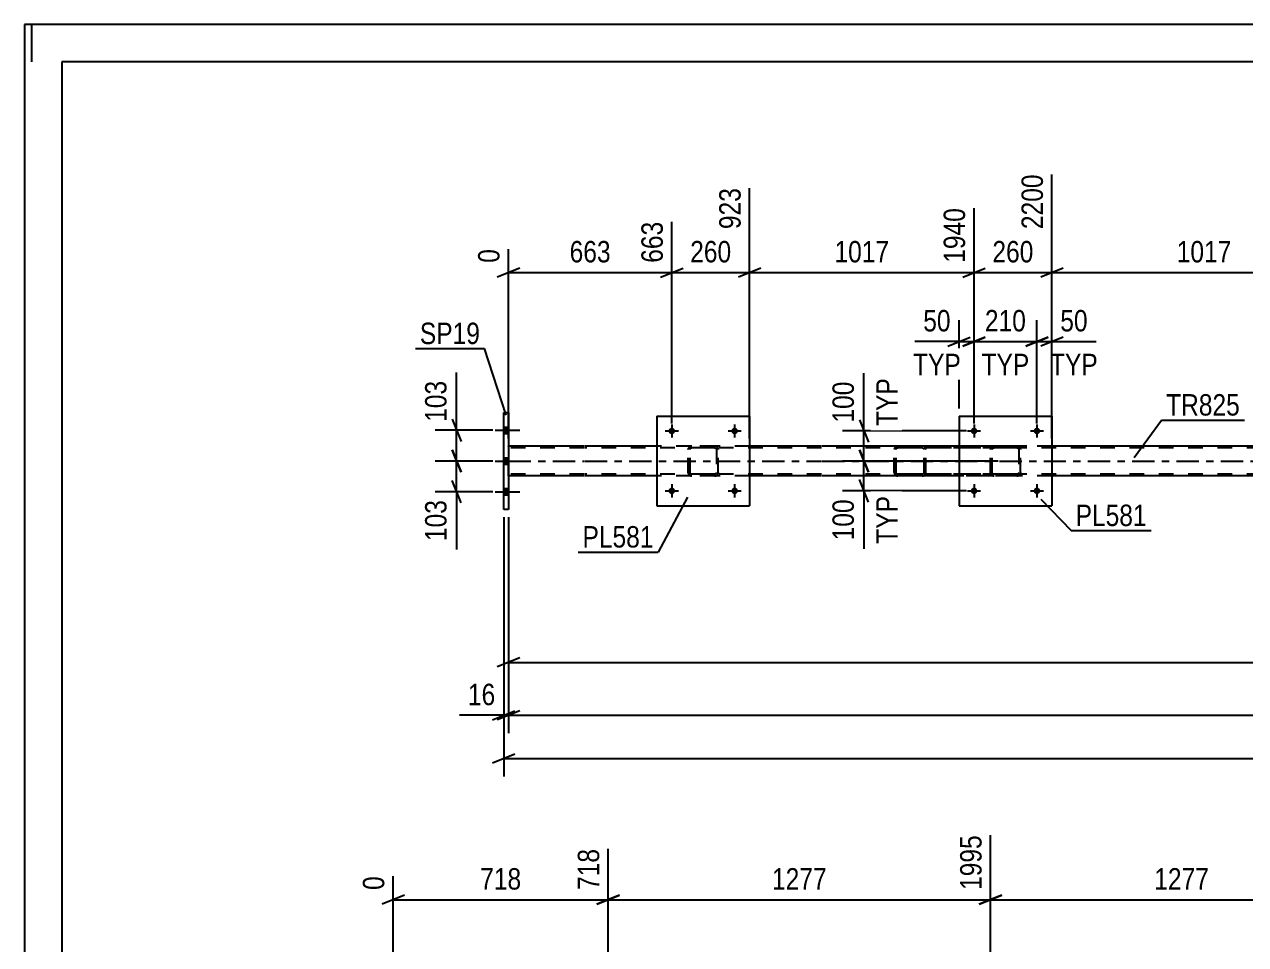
# Model space of a CAD drawing. Header units: millimetres. Extents: x 0 to 841, y 0 to 594.
# Drawn here: x 0 to 163.2, y 471.1 to 594 of the extents above; entities that cross this region are included whole.
import ezdxf

# ---------------------------------------------------------------- set-up
doc = ezdxf.new("R2010")
doc.units = ezdxf.units.MM
doc.linetypes.add('DXK_LINE_DOT2', pattern=[3.9198, 1.9599, -1.9599])
doc.linetypes.add('DXK_LINE_DOT3', pattern=[5.9187, 2.979, -0.9799, 0.9799, -0.9799])
doc.styles.add('Arial Narrow', font='ARIALN.TTF', dxfattribs={"height": 0.2})

# ---------------------------------------------------------------- blocks, each defined once
blk = doc.blocks.new('Unknown-122569494-1133')
at = {"color": 5, "linetype": 'Continuous'}
for p, q in [((841, 594), (0, 594)), ((0, 594), (0, 0)), ((1, 589), (1, 594)), ((836, 589), (5, 589)), ((5, 589), (5, 5))]:
    blk.add_line(p, q, dxfattribs=at)
blk = doc.blocks.new('Part-122569494-3844 - 3842')
at = {"color": 7, "linetype": 'DXK_LINE_DOT2'}
for p, q in [((88.7, 537.2), (88.74, 537.39)), ((88.74, 537.39), (88.7, 537.2)), ((88.7, 534.16), (88.7, 537.2)), ((88.94, 537.2), (88.96, 537.3)), ((88.94, 534.16), (88.94, 537.2)), ((88.96, 537.3), (89.01, 537.37)), ((89, 537.65), (89.18, 537.68)), ((89.18, 537.68), (89, 537.65)), ((89.01, 537.37), (89.09, 537.43)), ((89.09, 537.43), (89.18, 537.44)), ((92.22, 537.68), (89.18, 537.68)), ((92.22, 537.44), (89.18, 537.44)), ((92.22, 537.68), (92.41, 537.65)), ((92.41, 537.65), (92.22, 537.68)), ((92.22, 537.44), (92.32, 537.43)), ((92.32, 537.43), (92.39, 537.37)), ((92.39, 537.37), (92.45, 537.3)), ((92.45, 537.3), (92.46, 537.2)), ((92.46, 537.2), (92.46, 534.16)), ((92.67, 537.39), (92.7, 537.2)), ((92.7, 537.2), (92.67, 537.39)), ((92.7, 534.16), (92.7, 537.2)), ((88.74, 533.98), (88.7, 534.16)), ((88.7, 534.16), (88.74, 533.98)), ((88.96, 534.07), (88.94, 534.16)), ((89.01, 534), (88.96, 534.07)), ((89.18, 533.68), (89, 533.72)), ((89, 533.72), (89.18, 533.68)), ((89.09, 533.94), (89.01, 534)), ((89.18, 533.92), (89.09, 533.94)), ((92.22, 533.92), (89.18, 533.92)), ((92.22, 533.68), (89.18, 533.68)), ((92.32, 533.94), (92.22, 533.92)), ((92.41, 533.72), (92.22, 533.68)), ((92.22, 533.68), (92.41, 533.72)), ((92.39, 534), (92.32, 533.94)), ((92.45, 534.07), (92.39, 534)), ((92.46, 534.16), (92.45, 534.07)), ((92.7, 534.16), (92.67, 533.98)), ((92.67, 533.98), (92.7, 534.16))]:
    blk.add_line(p, q, dxfattribs=at)
at = {"color": 7, "linetype": 'DXK_LINE_DOT3'}
blk.add_line((90.7, 535.68), (90.7, 535.68), dxfattribs=at)
at = {"color": 7, "linetype": 'DXK_LINE_DOT2'}
for centre, start, end in [((89.18, 537.2), 112.5, 157.5), ((89.18, 537.2), 112.5, 157.5), ((92.22, 537.2), 22.5, 67.5), ((92.22, 537.2), 22.5, 67.5), ((89.18, 534.16), 202.5, 247.5), ((89.18, 534.16), 202.5, 247.5), ((92.22, 534.16), 292.5, 337.5), ((92.22, 534.16), 292.5, 337.5)]:
    blk.add_arc(centre, 0.48, start, end, dxfattribs=at)
blk = doc.blocks.new('Part-122569494-3951 - 3842')
at = {"color": 2, "linetype": 'Continuous'}
for p, q in [((84.5, 541.68), (84.5, 529.68)), ((84.5, 541.68), (96.9, 541.68)), ((96.9, 541.68), (96.9, 529.68)), ((84.5, 529.68), (96.9, 529.68))]:
    blk.add_line(p, q, dxfattribs=at)
blk = doc.blocks.new('Part-122569494-3893 - 3842')
at = {"color": 2, "linetype": 'Continuous'}
for p, q in [((124.89, 541.68), (124.89, 529.68)), ((124.89, 541.68), (137.29, 541.68)), ((137.29, 541.68), (137.29, 529.68)), ((124.89, 529.68), (137.29, 529.68))]:
    blk.add_line(p, q, dxfattribs=at)
blk = doc.blocks.new('Part-122569494-3894 - 3842')
at = {"color": 7, "linetype": 'DXK_LINE_DOT2'}
for p, q in [((129.09, 537.2), (129.12, 537.39)), ((129.12, 537.39), (129.09, 537.2)), ((129.09, 534.16), (129.09, 537.2)), ((129.33, 537.2), (129.34, 537.3)), ((129.33, 534.16), (129.33, 537.2)), ((129.34, 537.3), (129.4, 537.37)), ((129.38, 537.65), (129.57, 537.68)), ((129.57, 537.68), (129.38, 537.65)), ((129.4, 537.37), (129.47, 537.43)), ((129.47, 537.43), (129.57, 537.44)), ((132.61, 537.68), (129.57, 537.68)), ((132.61, 537.44), (129.57, 537.44)), ((132.61, 537.68), (132.79, 537.65)), ((132.79, 537.65), (132.61, 537.68)), ((132.61, 537.44), (132.7, 537.43)), ((132.7, 537.43), (132.78, 537.37)), ((132.78, 537.37), (132.83, 537.3)), ((132.83, 537.3), (132.85, 537.2)), ((132.85, 537.2), (132.85, 534.16)), ((133.05, 537.39), (133.09, 537.2)), ((133.09, 537.2), (133.05, 537.39)), ((133.09, 534.16), (133.09, 537.2)), ((129.12, 533.98), (129.09, 534.16)), ((129.09, 534.16), (129.12, 533.98)), ((129.34, 534.07), (129.33, 534.16)), ((129.4, 534), (129.34, 534.07)), ((129.57, 533.68), (129.38, 533.72)), ((129.38, 533.72), (129.57, 533.68)), ((129.47, 533.94), (129.4, 534)), ((129.57, 533.92), (129.47, 533.94)), ((132.61, 533.92), (129.57, 533.92)), ((132.61, 533.68), (129.57, 533.68)), ((132.7, 533.94), (132.61, 533.92)), ((132.79, 533.72), (132.61, 533.68)), ((132.61, 533.68), (132.79, 533.72)), ((132.78, 534), (132.7, 533.94)), ((132.83, 534.07), (132.78, 534)), ((132.85, 534.16), (132.83, 534.07)), ((133.09, 534.16), (133.05, 533.98)), ((133.05, 533.98), (133.09, 534.16))]:
    blk.add_line(p, q, dxfattribs=at)
at = {"color": 7, "linetype": 'DXK_LINE_DOT3'}
blk.add_line((131.09, 535.68), (131.09, 535.68), dxfattribs=at)
at = {"color": 7, "linetype": 'DXK_LINE_DOT2'}
for centre, start, end in [((129.57, 537.2), 112.5, 157.5), ((129.57, 537.2), 112.5, 157.5), ((132.61, 537.2), 22.5, 67.5), ((132.61, 537.2), 22.5, 67.5), ((129.57, 534.16), 202.5, 247.5), ((129.57, 534.16), 202.5, 247.5), ((132.61, 534.16), 292.5, 337.5), ((132.61, 534.16), 292.5, 337.5)]:
    blk.add_arc(centre, 0.48, start, end, dxfattribs=at)
blk = doc.blocks.new('Bolt-122569494-4024 - 3842')
at = {"linetype": 'Continuous'}
for points in [[(86.94, 539.69, -1), (86.06, 539.69, -1)], [(95.34, 539.69, -1), (94.46, 539.69, -1)]]:
    blk.add_hatch(color=1, dxfattribs=at).paths.add_polyline_path(points)
at = {"color": 1, "linetype": 'Continuous'}
for p, q in [((86.5, 540.57), (86.5, 538.81)), ((94.9, 540.57), (94.9, 538.81)), ((85.62, 539.69), (87.38, 539.69)), ((94.02, 539.69), (95.78, 539.69))]:
    blk.add_line(p, q, dxfattribs=at)
blk = doc.blocks.new('Bolt-122569494-4025 - 3842')
at = {"linetype": 'Continuous'}
for points in [[(86.94, 531.69, -1), (86.06, 531.69, -1)], [(95.34, 531.69, -1), (94.46, 531.69, -1)]]:
    blk.add_hatch(color=1, dxfattribs=at).paths.add_polyline_path(points)
at = {"color": 1, "linetype": 'Continuous'}
for p, q in [((86.5, 532.57), (86.5, 530.81)), ((94.9, 532.57), (94.9, 530.81)), ((85.62, 531.69), (87.38, 531.69)), ((94.02, 531.69), (95.78, 531.69))]:
    blk.add_line(p, q, dxfattribs=at)
blk = doc.blocks.new('Bolt-122569494-4026 - 3842')
at = {"linetype": 'Continuous'}
for points in [[(127.33, 539.69, -1), (126.45, 539.69, -1)], [(135.73, 539.69, -1), (134.85, 539.69, -1)]]:
    blk.add_hatch(color=1, dxfattribs=at).paths.add_polyline_path(points)
at = {"color": 1, "linetype": 'Continuous'}
for p, q in [((126.89, 540.57), (126.89, 538.81)), ((135.29, 540.57), (135.29, 538.81)), ((126.01, 539.69), (127.77, 539.69)), ((134.41, 539.69), (136.17, 539.69))]:
    blk.add_line(p, q, dxfattribs=at)
blk = doc.blocks.new('Bolt-122569494-4027 - 3842')
at = {"linetype": 'Continuous'}
for points in [[(127.33, 531.69, -1), (126.45, 531.69, -1)], [(135.73, 531.69, -1), (134.85, 531.69, -1)]]:
    blk.add_hatch(color=1, dxfattribs=at).paths.add_polyline_path(points)
at = {"color": 1, "linetype": 'Continuous'}
for p, q in [((126.89, 532.57), (126.89, 530.81)), ((135.29, 532.57), (135.29, 530.81)), ((126.01, 531.69), (127.77, 531.69)), ((134.41, 531.69), (136.17, 531.69))]:
    blk.add_line(p, q, dxfattribs=at)
blk = doc.blocks.new('Bolt-122569494-4052 - 3842')
at = {"linetype": 'Continuous'}
for points in [[(64.68, 539.34), (64.68, 540.22), (64.04, 540.22), (64.04, 539.34)], [(64.68, 539.34), (64.68, 540.22), (64.04, 540.22), (64.04, 539.34)], [(64.68, 539.34), (64.68, 540.22), (64.04, 540.22), (64.04, 539.34)], [(64.68, 535.24), (64.68, 536.12), (64.04, 536.12), (64.04, 535.24)], [(64.68, 535.24), (64.68, 536.12), (64.04, 536.12), (64.04, 535.24)], [(64.68, 531.14), (64.68, 532.02), (64.04, 532.02), (64.04, 531.14)], [(64.68, 531.14), (64.68, 532.02), (64.04, 532.02), (64.04, 531.14)], [(64.68, 531.14), (64.68, 532.02), (64.04, 532.02), (64.04, 531.14)]]:
    blk.add_hatch(color=1, dxfattribs=at).paths.add_polyline_path(points)
at = {"color": 1, "linetype": 'Continuous'}
for p, q in [((64.04, 540.22), (64.68, 540.22)), ((64.04, 540.22), (64.68, 540.22)), ((64.04, 540.22), (64.68, 540.22)), ((62.88, 539.78), (66.2, 539.78)), ((62.88, 539.78), (66.2, 539.78)), ((62.88, 539.78), (66.2, 539.78)), ((64.04, 539.34), (64.68, 539.34)), ((64.04, 539.34), (64.68, 539.34)), ((64.04, 539.34), (64.68, 539.34)), ((62.88, 535.68), (66.2, 535.68)), ((62.88, 535.68), (66.2, 535.68)), ((64.04, 536.12), (64.68, 536.12)), ((64.04, 536.12), (64.68, 536.12)), ((64.04, 535.24), (64.68, 535.24)), ((64.04, 535.24), (64.68, 535.24)), ((64.04, 532.02), (64.68, 532.02)), ((64.04, 532.02), (64.68, 532.02)), ((64.04, 532.02), (64.68, 532.02)), ((62.88, 531.58), (66.2, 531.58)), ((62.88, 531.58), (66.2, 531.58)), ((62.88, 531.58), (66.2, 531.58)), ((64.04, 531.14), (64.68, 531.14)), ((64.04, 531.14), (64.68, 531.14)), ((64.04, 531.14), (64.68, 531.14))]:
    blk.add_line(p, q, dxfattribs=at)
blk = doc.blocks.new('Part-122569494-4081 - 3842')
at = {"color": 2, "linetype": 'Continuous'}
for p, q in [((64.04, 542.18), (64.68, 542.18)), ((64.04, 529.18), (64.04, 542.18)), ((64.68, 542.18), (64.68, 529.18)), ((64.68, 529.18), (64.04, 529.18))]:
    blk.add_line(p, q, dxfattribs=at)
blk = doc.blocks.new('Part-122569494-4082 - 3842')
at = {"color": 7, "linetype": 'DXK_LINE_DOT2'}
for p, q in [((116.24, 537.37), (116.2, 537.2)), ((116.2, 534.16), (116.2, 537.2)), ((116.24, 537.39), (116.24, 537.37)), ((116.46, 537.2), (116.48, 537.3)), ((116.46, 534.16), (116.46, 537.2)), ((116.48, 537.3), (116.53, 537.37)), ((116.72, 537.68), (116.52, 537.65)), ((116.53, 537.37), (116.62, 537.43)), ((116.62, 537.43), (116.72, 537.44)), ((131.7, 537.68), (116.72, 537.68)), ((131.7, 537.44), (116.72, 537.44)), ((120.15, 537.65), (119.95, 537.68)), ((119.95, 537.44), (120.05, 537.43)), ((120.05, 537.43), (120.13, 537.37)), ((120.13, 537.37), (120.19, 537.3)), ((120.19, 537.3), (120.21, 537.2)), ((120.21, 534.16), (120.21, 537.2)), ((120.43, 537.37), (120.42, 537.39)), ((120.46, 537.2), (120.43, 537.37)), ((120.46, 534.16), (120.46, 537.2)), ((116.2, 534.16), (116.24, 533.98)), ((116.48, 534.07), (116.46, 534.16)), ((116.53, 534), (116.48, 534.07)), ((116.52, 533.72), (116.72, 533.68)), ((116.62, 533.94), (116.53, 534)), ((116.72, 533.92), (116.62, 533.94)), ((131.7, 533.92), (116.72, 533.92)), ((131.7, 533.68), (116.72, 533.68)), ((120.05, 533.94), (119.95, 533.92)), ((119.95, 533.68), (120.15, 533.72)), ((120.13, 534), (120.05, 533.94)), ((120.19, 534.07), (120.13, 534)), ((120.21, 534.16), (120.19, 534.07)), ((120.42, 533.98), (120.46, 534.16))]:
    blk.add_line(p, q, dxfattribs=at)
for centre, start, end in [((116.7, 537.18), 110.7583, 155.68), ((119.97, 537.18), 24.32, 69.2417), ((116.7, 534.19), 204.32, 249.2417), ((119.97, 534.19), 290.7583, 335.68)]:
    blk.add_arc(centre, 0.496, start, end, dxfattribs=at)
blk = doc.blocks.new('Part-122569494-4113 - 3842')
at = {"color": 2, "linetype": 'Continuous'}
for p, q in [((74.8, 537.68), (64.68, 537.68)), ((84.5, 537.68), (74.9, 537.68)), ((106.5, 537.68), (96.9, 537.68)), ((124.89, 537.68), (106.6, 537.68)), ((175.97, 537.68), (137.29, 537.68)), ((74.8, 533.68), (64.68, 533.68)), ((84.5, 533.68), (74.9, 533.68)), ((106.5, 533.68), (96.9, 533.68)), ((124.89, 533.68), (106.6, 533.68)), ((175.97, 533.68), (137.29, 533.68))]:
    blk.add_line(p, q, dxfattribs=at)
at = {"color": 7, "linetype": 'DXK_LINE_DOT2'}
for p, q in [((64.68, 533.68), (64.68, 537.68)), ((74.8, 537.44), (64.68, 537.44)), ((106.5, 537.44), (74.9, 537.44)), ((96.9, 537.68), (84.5, 537.68)), ((749.35, 537.44), (106.6, 537.44)), ((749.35, 537.68), (124.89, 537.68)), ((137.29, 537.68), (124.89, 537.68)), ((74.8, 533.92), (64.68, 533.92)), ((106.5, 533.92), (74.9, 533.92)), ((96.9, 533.68), (84.5, 533.68)), ((749.35, 533.92), (106.6, 533.92)), ((137.29, 533.68), (124.89, 533.68))]:
    blk.add_line(p, q, dxfattribs=at)
at = {"color": 7, "linetype": 'DXK_LINE_DOT3'}
for p, q in [((64.68, 535.68), (74.8, 535.68)), ((74.9, 535.68), (106.5, 535.68)), ((106.6, 535.68), (749.35, 535.68))]:
    blk.add_line(p, q, dxfattribs=at)
blk = doc.blocks.new('StraightDimension-122569494-4512 - 3842')
at = {"color": 7, "linetype": 'Continuous'}
for p, q in [((57.15, 541.28), (58.35, 538.28)), ((62.59, 539.78), (54.9, 539.78)), ((57.75, 535.68), (57.75, 539.78)), ((58.35, 534.18), (57.15, 537.18)), ((62.59, 535.68), (54.9, 535.68))]:
    blk.add_line(p, q, dxfattribs=at)
at = {"color": 0}
blk.add_wipeout([(57, 546.99), (52.8, 546.99), (52.8, 540.31), (57, 540.31)], dxfattribs=at)
at = {"color": 7, "linetype": 'Continuous'}
blk.add_line((57.75, 539.78), (57.75, 547.52), dxfattribs=at)
blk.add_line((57.75, 539.78), (57.75, 547.52), dxfattribs=at)
at = {"color": 3, "style": 'Arial Narrow'}
blk.add_text('103', height=2.863, rotation=90.0002, dxfattribs=at).set_placement((56.4, 540.91))
blk = doc.blocks.new('StraightDimension-122569494-16193 - 3842')
at = {"color": 7, "linetype": 'Continuous'}
for p, q in [((137.29, 538.68), (137.29, 573.97)), ((177.97, 540.69), (177.97, 569.47)), ((138.79, 561.46), (135.79, 560.26)), ((176.47, 560.26), (179.47, 561.46)), ((137.29, 560.86), (177.97, 560.86))]:
    blk.add_line(p, q, dxfattribs=at)
at = {"color": 0, "linetype": 'Continuous'}
blk.add_wipeout([(177.37, 570.07), (173.17, 570.07), (173.17, 561.56), (177.37, 561.56)], dxfattribs=at)
at = {"color": 0}
blk.add_wipeout([(161.88, 561.61), (161.88, 565.81), (153.37, 565.81), (153.37, 561.61)], dxfattribs=at)
at = {"color": 3, "linetype": 'Continuous', "style": 'Arial Narrow'}
blk.add_text('3217', height=2.863, rotation=90.0002, dxfattribs=at).set_placement((176.77, 562.16))
at = {"color": 3, "style": 'Arial Narrow'}
blk.add_text('1017', height=2.863, dxfattribs=at).set_placement((153.97, 562.21))
blk = doc.blocks.new('StraightDimension-122569494-4292 - 3842')
at = {"color": 7, "linetype": 'Continuous'}
for p, q in [((64.68, 528.18), (64.68, 506.37)), ((66.18, 509.37), (63.18, 508.17)), ((64.68, 508.77), (629.33, 508.77))]:
    blk.add_line(p, q, dxfattribs=at)
blk = doc.blocks.new('StraightDimension-122569494-4396 - 3842')
at = {"color": 7, "linetype": 'Continuous'}
for p, q in [((111.58, 537.18), (112.78, 534.18)), ((130.09, 535.68), (109.33, 535.68)), ((112.18, 531.69), (112.18, 535.68)), ((112.78, 530.19), (111.58, 533.19)), ((125.89, 531.69), (109.33, 531.69))]:
    blk.add_line(p, q, dxfattribs=at)
at = {"color": 0}
blk.add_wipeout([(111.43, 531.16), (107.23, 531.16), (107.23, 524.48), (111.43, 524.48)], dxfattribs=at)
at = {"color": 0, "linetype": 'Continuous'}
blk.add_wipeout([(117.28, 531.61), (113.08, 531.61), (113.08, 524.02), (117.28, 524.02)], dxfattribs=at)
at = {"color": 7, "linetype": 'Continuous'}
blk.add_line((112.18, 531.69), (112.18, 523.95), dxfattribs=at)
blk.add_line((112.18, 531.69), (112.18, 523.95), dxfattribs=at)
at = {"color": 3, "style": 'Arial Narrow'}
blk.add_text('100', height=2.863, rotation=90.0002, dxfattribs=at).set_placement((110.83, 525.08))
at = {"color": 3, "linetype": 'Continuous', "style": 'Arial Narrow'}
blk.add_text('TYP', height=2.863, rotation=90.0002, dxfattribs=at).set_placement((116.68, 524.62))
blk = doc.blocks.new('StraightDimension-122569494-4456 - 3842')
at = {"color": 7, "linetype": 'Continuous'}
for p, q in [((135.29, 540.69), (135.29, 554.49)), ((137.29, 542.68), (137.29, 554.49)), ((133.79, 551.04), (136.79, 552.24)), ((135.29, 551.64), (137.29, 551.64)), ((138.79, 552.24), (135.79, 551.04))]:
    blk.add_line(p, q, dxfattribs=at)
at = {"color": 0}
blk.add_wipeout([(142.67, 552.39), (142.67, 556.59), (137.81, 556.59), (137.81, 552.39)], dxfattribs=at)
at = {"color": 0, "linetype": 'Continuous'}
blk.add_wipeout([(144.03, 546.54), (144.03, 550.74), (136.44, 550.74), (136.44, 546.54)], dxfattribs=at)
at = {"color": 7, "linetype": 'Continuous'}
blk.add_line((137.29, 551.64), (143.19, 551.64), dxfattribs=at)
blk.add_line((137.29, 551.64), (143.19, 551.64), dxfattribs=at)
at = {"color": 3, "style": 'Arial Narrow'}
blk.add_text('50', height=2.863, dxfattribs=at).set_placement((138.41, 552.99))
at = {"color": 3, "linetype": 'Continuous', "style": 'Arial Narrow'}
blk.add_text('TYP', height=2.863, dxfattribs=at).set_placement((137.04, 547.14))
blk = doc.blocks.new('StraightDimension-122569494-4411 - 3842')
at = {"color": 7, "linetype": 'Continuous'}
for p, q in [((111.58, 541.19), (112.78, 538.19)), ((125.89, 539.69), (109.33, 539.69)), ((112.18, 535.68), (112.18, 539.69)), ((112.78, 534.18), (111.58, 537.18)), ((130.09, 535.68), (109.33, 535.68))]:
    blk.add_line(p, q, dxfattribs=at)
at = {"color": 0}
blk.add_wipeout([(111.43, 546.89), (107.23, 546.89), (107.23, 540.21), (111.43, 540.21)], dxfattribs=at)
at = {"color": 0, "linetype": 'Continuous'}
blk.add_wipeout([(117.28, 547.35), (113.08, 547.35), (113.08, 539.76), (117.28, 539.76)], dxfattribs=at)
at = {"color": 7, "linetype": 'Continuous'}
blk.add_line((112.18, 539.69), (112.18, 547.42), dxfattribs=at)
blk.add_line((112.18, 539.69), (112.18, 547.42), dxfattribs=at)
at = {"color": 3, "style": 'Arial Narrow'}
blk.add_text('100', height=2.863, rotation=90.0002, dxfattribs=at).set_placement((110.83, 540.81))
at = {"color": 3, "linetype": 'Continuous', "style": 'Arial Narrow'}
blk.add_text('TYP', height=2.863, rotation=90.0002, dxfattribs=at).set_placement((116.68, 540.36))
blk = doc.blocks.new('StraightDimension-122569494-4427 - 3842')
at = {"color": 7, "linetype": 'Continuous'}
for p, q in [((124.89, 542.68), (124.89, 554.49)), ((126.89, 540.69), (126.89, 554.49)), ((123.39, 551.04), (126.39, 552.24)), ((124.89, 551.64), (126.89, 551.64)), ((128.39, 552.24), (125.39, 551.04))]:
    blk.add_line(p, q, dxfattribs=at)
at = {"color": 0}
blk.add_wipeout([(124.36, 552.39), (124.36, 556.59), (119.5, 556.59), (119.5, 552.39)], dxfattribs=at)
at = {"color": 0, "linetype": 'Continuous'}
blk.add_wipeout([(125.73, 546.54), (125.73, 550.74), (118.14, 550.74), (118.14, 546.54)], dxfattribs=at)
at = {"color": 7, "linetype": 'Continuous'}
blk.add_line((124.89, 551.64), (118.98, 551.64), dxfattribs=at)
blk.add_line((124.89, 551.64), (118.98, 551.64), dxfattribs=at)
at = {"color": 3, "style": 'Arial Narrow'}
blk.add_text('50', height=2.863, dxfattribs=at).set_placement((120.1, 552.99))
at = {"color": 3, "linetype": 'Continuous', "style": 'Arial Narrow'}
blk.add_text('TYP', height=2.863, dxfattribs=at).set_placement((118.74, 547.14))
blk = doc.blocks.new('StraightDimension-122569494-4440 - 3842')
at = {"color": 7, "linetype": 'Continuous'}
for p, q in [((126.89, 540.69), (126.89, 554.49)), ((135.29, 540.69), (135.29, 554.49)), ((125.39, 551.04), (128.39, 552.24)), ((126.89, 551.64), (135.29, 551.64)), ((136.79, 552.24), (133.79, 551.04))]:
    blk.add_line(p, q, dxfattribs=at)
at = {"color": 0}
blk.add_wipeout([(134.43, 552.39), (134.43, 556.59), (127.74, 556.59), (127.74, 552.39)], dxfattribs=at)
at = {"color": 0, "linetype": 'Continuous'}
blk.add_wipeout([(134.88, 546.54), (134.88, 550.74), (127.29, 550.74), (127.29, 546.54)], dxfattribs=at)
at = {"color": 3, "style": 'Arial Narrow'}
blk.add_text('210', height=2.863, dxfattribs=at).set_placement((128.34, 552.99))
at = {"color": 3, "linetype": 'Continuous', "style": 'Arial Narrow'}
blk.add_text('TYP', height=2.863, dxfattribs=at).set_placement((127.89, 547.14))
blk = doc.blocks.new('StraightDimension-122569494-4470 - 3842')
at = {"color": 7, "linetype": 'Continuous'}
for p, q in [((64.04, 528.18), (64.04, 493.52)), ((65.54, 496.52), (62.54, 495.32)), ((64.04, 495.92), (749.99, 495.92))]:
    blk.add_line(p, q, dxfattribs=at)
blk = doc.blocks.new('StraightDimension-122569494-4481 - 3842')
at = {"color": 7, "linetype": 'Continuous'}
for p, q in [((64.04, 528.18), (64.04, 499.31)), ((64.68, 528.18), (64.68, 499.31)), ((62.54, 501.11), (65.54, 502.31)), ((66.18, 502.31), (63.18, 501.11)), ((64.04, 501.71), (64.68, 501.71))]:
    blk.add_line(p, q, dxfattribs=at)
at = {"color": 0}
blk.add_wipeout([(63.52, 502.46), (63.52, 506.66), (58.66, 506.66), (58.66, 502.46)], dxfattribs=at)
at = {"color": 7, "linetype": 'Continuous'}
blk.add_line((64.04, 501.71), (58.14, 501.71), dxfattribs=at)
blk.add_line((64.04, 501.71), (58.14, 501.71), dxfattribs=at)
at = {"color": 3, "style": 'Arial Narrow'}
blk.add_text('16', height=2.863, dxfattribs=at).set_placement((59.26, 503.06))
blk = doc.blocks.new('StraightDimension-122569494-4491 - 3842')
at = {"color": 7, "linetype": 'Continuous'}
for p, q in [((64.68, 528.18), (64.68, 499.31)), ((66.18, 502.31), (63.18, 501.11)), ((64.68, 501.71), (749.35, 501.71))]:
    blk.add_line(p, q, dxfattribs=at)
blk = doc.blocks.new('StraightDimension-122569494-16196 - 3842')
at = {"color": 7, "linetype": 'Continuous'}
for p, q in [((96.9, 538.68), (96.9, 572.14)), ((86.5, 540.69), (86.5, 567.64)), ((85, 560.26), (88, 561.46)), ((98.4, 561.46), (95.4, 560.26)), ((86.5, 560.86), (96.9, 560.86))]:
    blk.add_line(p, q, dxfattribs=at)
at = {"color": 0}
blk.add_wipeout([(95.05, 561.61), (95.05, 565.81), (88.36, 565.81), (88.36, 561.61)], dxfattribs=at)
at = {"color": 3, "style": 'Arial Narrow'}
blk.add_text('260', height=2.863, dxfattribs=at).set_placement((88.96, 562.21))
at = {"color": 0, "linetype": 'Continuous'}
blk.add_wipeout([(96.3, 572.74), (92.1, 572.74), (92.1, 566.06), (96.3, 566.06)], dxfattribs=at)
at = {"color": 3, "linetype": 'Continuous', "style": 'Arial Narrow'}
blk.add_text('923', height=2.863, rotation=90.0002, dxfattribs=at).set_placement((95.7, 566.66))
blk = doc.blocks.new('StraightDimension-122569494-4522 - 3842')
at = {"color": 7, "linetype": 'Continuous'}
for p, q in [((57.15, 537.18), (58.35, 534.18)), ((62.59, 535.68), (54.9, 535.68)), ((57.75, 531.58), (57.75, 535.68)), ((58.35, 530.08), (57.15, 533.08)), ((62.59, 531.58), (54.9, 531.58))]:
    blk.add_line(p, q, dxfattribs=at)
at = {"color": 0}
blk.add_wipeout([(57, 531.06), (52.8, 531.06), (52.8, 524.38), (57, 524.38)], dxfattribs=at)
at = {"color": 7, "linetype": 'Continuous'}
blk.add_line((57.75, 531.58), (57.75, 523.85), dxfattribs=at)
blk.add_line((57.75, 531.58), (57.75, 523.85), dxfattribs=at)
at = {"color": 3, "style": 'Arial Narrow'}
blk.add_text('103', height=2.863, rotation=90.0002, dxfattribs=at).set_placement((56.4, 524.98))
blk = doc.blocks.new('StraightDimension-122569494-16194 - 3842')
at = {"color": 7, "linetype": 'Continuous'}
for p, q in [((137.29, 538.68), (137.29, 573.97)), ((126.89, 540.69), (126.89, 569.47)), ((125.39, 560.26), (128.39, 561.46)), ((138.79, 561.46), (135.79, 560.26)), ((126.89, 560.86), (137.29, 560.86))]:
    blk.add_line(p, q, dxfattribs=at)
at = {"color": 0}
blk.add_wipeout([(135.43, 561.61), (135.43, 565.81), (128.74, 565.81), (128.74, 561.61)], dxfattribs=at)
at = {"color": 3, "style": 'Arial Narrow'}
blk.add_text('260', height=2.863, dxfattribs=at).set_placement((129.34, 562.21))
at = {"color": 0, "linetype": 'Continuous'}
blk.add_wipeout([(136.69, 574.57), (132.49, 574.57), (132.49, 566.06), (136.69, 566.06)], dxfattribs=at)
at = {"color": 3, "linetype": 'Continuous', "style": 'Arial Narrow'}
blk.add_text('2200', height=2.863, rotation=90.0002, dxfattribs=at).set_placement((136.09, 566.66))
blk = doc.blocks.new('StraightDimension-122569494-16195 - 3842')
at = {"color": 7, "linetype": 'Continuous'}
for p, q in [((96.9, 538.68), (96.9, 572.14)), ((126.89, 540.69), (126.89, 569.47)), ((98.4, 561.46), (95.4, 560.26)), ((125.39, 560.26), (128.39, 561.46)), ((96.9, 560.86), (126.89, 560.86))]:
    blk.add_line(p, q, dxfattribs=at)
at = {"color": 0, "linetype": 'Continuous'}
blk.add_wipeout([(126.29, 570.07), (122.09, 570.07), (122.09, 561.56), (126.29, 561.56)], dxfattribs=at)
at = {"color": 0}
blk.add_wipeout([(116.15, 561.61), (116.15, 565.81), (107.64, 565.81), (107.64, 561.61)], dxfattribs=at)
at = {"color": 3, "linetype": 'Continuous', "style": 'Arial Narrow'}
blk.add_text('1940', height=2.863, rotation=90.0002, dxfattribs=at).set_placement((125.69, 562.16))
at = {"color": 3, "style": 'Arial Narrow'}
blk.add_text('1017', height=2.863, dxfattribs=at).set_placement((108.24, 562.21))
blk = doc.blocks.new('StraightDimension-122569494-16197 - 3842')
at = {"color": 7, "linetype": 'Continuous'}
for p, q in [((86.5, 540.69), (86.5, 567.64)), ((64.68, 538.68), (64.68, 563.99)), ((66.18, 561.46), (63.18, 560.26)), ((85, 560.26), (88, 561.46)), ((64.68, 560.86), (86.5, 560.86))]:
    blk.add_line(p, q, dxfattribs=at)
at = {"color": 0, "linetype": 'Continuous'}
for points in [[(85.9, 568.24), (81.7, 568.24), (81.7, 561.56), (85.9, 561.56)], [(64.08, 564.59), (59.88, 564.59), (59.88, 561.56), (64.08, 561.56)]]:
    blk.add_wipeout(points, dxfattribs=at)
at = {"color": 0}
blk.add_wipeout([(78.94, 561.61), (78.94, 565.81), (72.25, 565.81), (72.25, 561.61)], dxfattribs=at)
at = {"color": 3, "linetype": 'Continuous', "style": 'Arial Narrow'}
for s, height, p in [('663', 2.863, (85.3, 562.16)), ('0', 2.86, (63.48, 562.16))]:
    blk.add_text(s, height=height, rotation=90.0002, dxfattribs=at).set_placement(p)
at = {"color": 3, "style": 'Arial Narrow'}
blk.add_text('663', height=2.863, dxfattribs=at).set_placement((72.85, 562.21))
blk = doc.blocks.new('StraightDimension-122569494-18373 - 5043')
at = {"color": 7, "linetype": 'Continuous'}
for p, q in [((129.09, 437.33), (129.09, 485.69)), ((180.17, 437.33), (180.17, 485.69)), ((130.59, 477.68), (127.59, 476.48)), ((129.09, 477.08), (180.17, 477.08)), ((178.67, 476.48), (181.67, 477.68))]:
    blk.add_line(p, q, dxfattribs=at)
at = {"color": 0, "linetype": 'Continuous'}
blk.add_wipeout([(179.57, 486.29), (175.37, 486.29), (175.37, 477.78), (179.57, 477.78)], dxfattribs=at)
at = {"color": 0}
blk.add_wipeout([(158.88, 477.83), (158.88, 482.03), (150.37, 482.03), (150.37, 477.83)], dxfattribs=at)
at = {"color": 3, "linetype": 'Continuous', "style": 'Arial Narrow'}
blk.add_text('3272', height=2.863, rotation=90.0002, dxfattribs=at).set_placement((178.97, 478.38))
at = {"color": 3, "style": 'Arial Narrow'}
blk.add_text('1277', height=2.863, dxfattribs=at).set_placement((150.97, 478.43))
blk = doc.blocks.new('StraightDimension-122569494-18375 - 5043')
at = {"color": 7, "linetype": 'Continuous'}
for p, q in [((78, 437.33), (78, 483.86)), ((49.28, 429.49), (49.28, 480.21)), ((50.78, 477.68), (47.78, 476.48)), ((49.28, 477.08), (78, 477.08)), ((76.5, 476.48), (79.5, 477.68))]:
    blk.add_line(p, q, dxfattribs=at)
at = {"color": 0, "linetype": 'Continuous'}
for points in [[(77.4, 484.46), (73.2, 484.46), (73.2, 477.78), (77.4, 477.78)], [(48.68, 480.81), (44.48, 480.81), (44.48, 477.78), (48.68, 477.78)]]:
    blk.add_wipeout(points, dxfattribs=at)
at = {"color": 0}
blk.add_wipeout([(66.98, 477.83), (66.98, 482.03), (60.3, 482.03), (60.3, 477.83)], dxfattribs=at)
at = {"color": 3, "linetype": 'Continuous', "style": 'Arial Narrow'}
for s, height, p in [('718', 2.863, (76.8, 478.38)), ('0', 2.86, (48.08, 478.38))]:
    blk.add_text(s, height=height, rotation=90.0002, dxfattribs=at).set_placement(p)
at = {"color": 3, "style": 'Arial Narrow'}
blk.add_text('718', height=2.863, dxfattribs=at).set_placement((60.9, 478.43))
blk = doc.blocks.new('StraightDimension-122569494-18374 - 5043')
at = {"color": 7, "linetype": 'Continuous'}
for p, q in [((129.09, 437.33), (129.09, 485.69)), ((78, 437.33), (78, 483.86)), ((79.5, 477.68), (76.5, 476.48)), ((78, 477.08), (129.09, 477.08)), ((127.59, 476.48), (130.59, 477.68))]:
    blk.add_line(p, q, dxfattribs=at)
at = {"color": 0, "linetype": 'Continuous'}
blk.add_wipeout([(128.49, 486.29), (124.29, 486.29), (124.29, 477.78), (128.49, 477.78)], dxfattribs=at)
at = {"color": 0}
blk.add_wipeout([(107.8, 477.83), (107.8, 482.03), (99.29, 482.03), (99.29, 477.83)], dxfattribs=at)
at = {"color": 3, "linetype": 'Continuous', "style": 'Arial Narrow'}
blk.add_text('1995', height=2.863, rotation=90.0002, dxfattribs=at).set_placement((127.89, 478.38))
at = {"color": 3, "style": 'Arial Narrow'}
blk.add_text('1277', height=2.863, dxfattribs=at).set_placement((99.89, 478.43))
blk = doc.blocks.new('Mark-122569494-3947 - 3842')
at = {"color": 0}
blk.add_wipeout([(84.08, 524.12), (84.08, 527.12), (74.57, 527.12), (74.57, 524.12)], dxfattribs=at)
blk.add_wipeout([(84.08, 524.12), (84.08, 527.12), (74.57, 527.12), (74.57, 524.12)], dxfattribs=at)
at = {"color": 30, "linetype": 'Continuous'}
for p in [(88.61, 530.85), (73.97, 523.52)]:
    blk.add_line(p, (84.68, 523.52), dxfattribs=at)
at = {"color": 3, "style": 'Arial Narrow'}
blk.add_text('PL581', height=2.863, dxfattribs=at).set_placement((74.57, 524.12))
blk = doc.blocks.new('Mark-122569494-3889 - 3842')
at = {"color": 0}
blk.add_wipeout([(149.97, 526.99), (149.97, 529.99), (140.46, 529.99), (140.46, 526.99)], dxfattribs=at)
blk.add_wipeout([(149.97, 526.99), (149.97, 529.99), (140.46, 529.99), (140.46, 526.99)], dxfattribs=at)
at = {"color": 30, "linetype": 'Continuous'}
for p, q in [((135.8, 530.58), (139.86, 526.39)), ((139.86, 526.39), (150.57, 526.39))]:
    blk.add_line(p, q, dxfattribs=at)
at = {"color": 3, "style": 'Arial Narrow'}
blk.add_text('PL581', height=2.863, dxfattribs=at).set_placement((140.46, 526.99))
blk = doc.blocks.new('Mark-122569494-4077 - 3842')
at = {"color": 0}
blk.add_wipeout([(60.88, 551.3), (60.88, 554.3), (52.84, 554.3), (52.84, 551.3)], dxfattribs=at)
blk.add_wipeout([(60.88, 551.3), (60.88, 554.3), (52.84, 554.3), (52.84, 551.3)], dxfattribs=at)
at = {"color": 30, "linetype": 'Continuous'}
for p in [(52.24, 550.7), (64.36, 541.82)]:
    blk.add_line(p, (61.48, 550.7), dxfattribs=at)
at = {"color": 3, "style": 'Arial Narrow'}
blk.add_text('SP19', height=2.863, dxfattribs=at).set_placement((52.84, 551.3))
blk = doc.blocks.new('Mark-122569494-4109 - 3842')
at = {"color": 0}
blk.add_wipeout([(162.42, 541.75), (162.42, 544.75), (152.55, 544.75), (152.55, 541.75)], dxfattribs=at)
blk.add_wipeout([(162.42, 541.75), (162.42, 544.75), (152.55, 544.75), (152.55, 541.75)], dxfattribs=at)
at = {"color": 30, "linetype": 'Continuous'}
for p, q in [((148.29, 536.15), (151.95, 541.15)), ((151.95, 541.15), (163.02, 541.15))]:
    blk.add_line(p, q, dxfattribs=at)
at = {"color": 3, "style": 'Arial Narrow'}
blk.add_text('TR825', height=2.863, dxfattribs=at).set_placement((152.55, 541.75))

msp = doc.modelspace()

# ---------------------------------------------------------------- block references
for name in ['Unknown-122569494-1133', 'Part-122569494-4081 - 3842', 'Bolt-122569494-4052 - 3842', 'Part-122569494-3951 - 3842', 'Bolt-122569494-4024 - 3842', 'Part-122569494-3893 - 3842', 'Bolt-122569494-4026 - 3842', 'Part-122569494-4113 - 3842', 'Part-122569494-3844 - 3842', 'Part-122569494-4082 - 3842', 'Part-122569494-3894 - 3842', 'Bolt-122569494-4025 - 3842', 'Bolt-122569494-4027 - 3842']:
    msp.add_blockref(name, (0, 0))

# ---------------------------------------------------------------- next in the draw order: block references
for name in ['StraightDimension-122569494-16196 - 3842', 'StraightDimension-122569494-16193 - 3842', 'StraightDimension-122569494-4512 - 3842', 'StraightDimension-122569494-4292 - 3842', 'StraightDimension-122569494-18373 - 5043', 'StraightDimension-122569494-18375 - 5043']:
    msp.add_blockref(name, (0, 0))

# ---------------------------------------------------------------- next in the draw order: block references
for name in ['StraightDimension-122569494-16197 - 3842', 'StraightDimension-122569494-4456 - 3842', 'Mark-122569494-4109 - 3842', 'StraightDimension-122569494-4396 - 3842', 'StraightDimension-122569494-18374 - 5043']:
    msp.add_blockref(name, (0, 0))

# ---------------------------------------------------------------- next in the draw order: block references
for name in ['Mark-122569494-4077 - 3842', 'StraightDimension-122569494-4411 - 3842', 'StraightDimension-122569494-4470 - 3842']:
    msp.add_blockref(name, (0, 0))

# ---------------------------------------------------------------- next in the draw order: block references
for name in ['StraightDimension-122569494-4427 - 3842', 'StraightDimension-122569494-4481 - 3842']:
    msp.add_blockref(name, (0, 0))

# ---------------------------------------------------------------- next in the draw order: block references
for name in ['StraightDimension-122569494-4440 - 3842', 'StraightDimension-122569494-4491 - 3842']:
    msp.add_blockref(name, (0, 0))

# ---------------------------------------------------------------- next in the draw order: block references
for name in ['StraightDimension-122569494-16194 - 3842', 'StraightDimension-122569494-4522 - 3842', 'Mark-122569494-3947 - 3842', 'Mark-122569494-3889 - 3842']:
    msp.add_blockref(name, (0, 0))

# ---------------------------------------------------------------- next in the draw order: block references
msp.add_blockref('StraightDimension-122569494-16195 - 3842', (0, 0))

doc.saveas('drawing.dxf')
